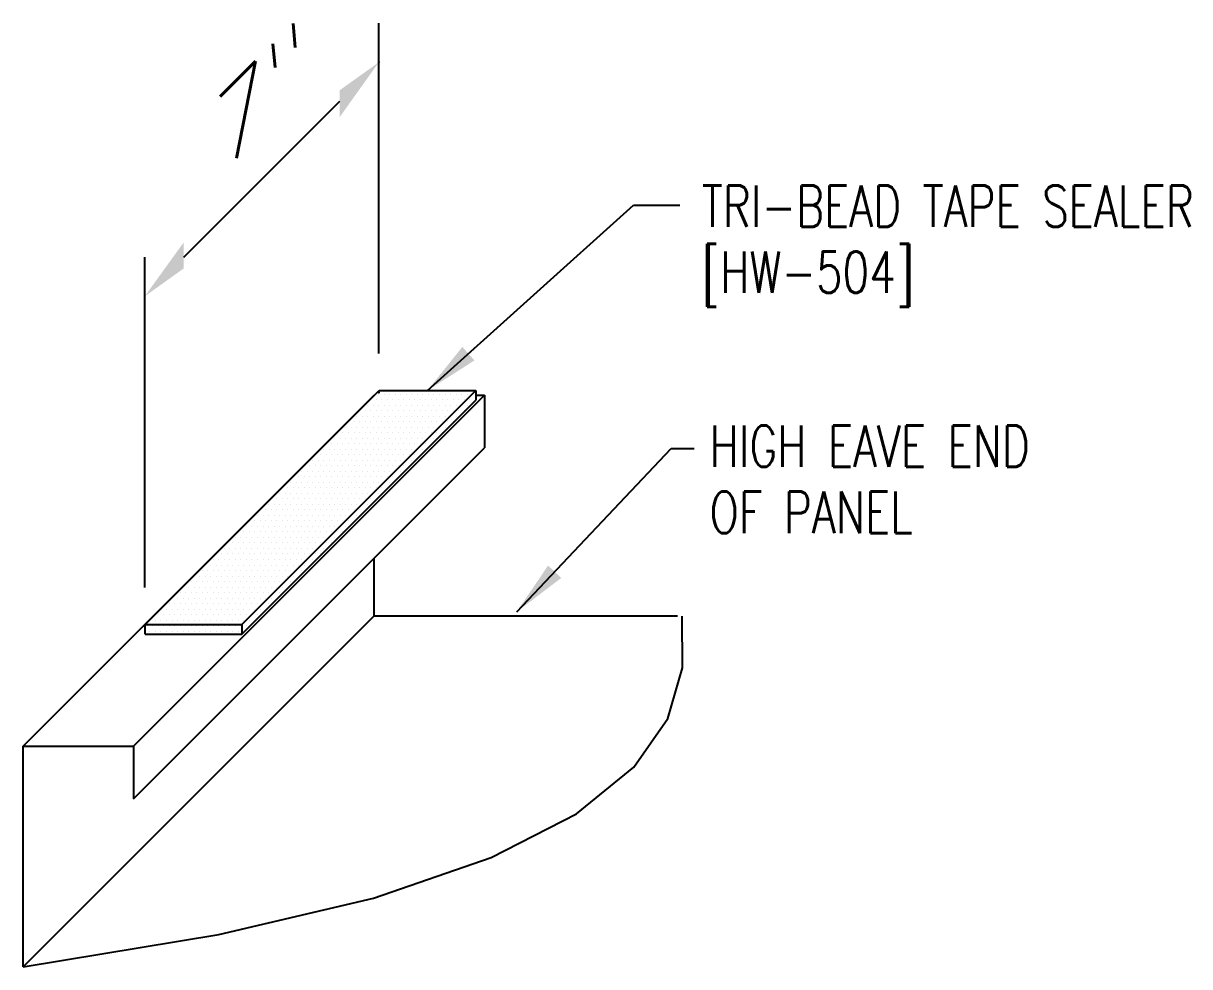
# Model space of a CAD drawing. Header units: inches. Extents: x 7.3 to 41.3, y 5.8 to 42.9.
# Drawn here: x 30.68 to 41.26, y 34.35 to 42.91 of the extents above; entities that cross this region are included whole.
import ezdxf

# ---------------------------------------------------------------- set-up
doc = ezdxf.new("R2010")
doc.units = ezdxf.units.IN
doc.header["$MEASUREMENT"] = 0
for name, color, linetype in [('DIM', 2, 'Continuous'), ('PANEL', 11, 'Continuous'), ('TAPE', 8, 'Continuous'), ('TEXT', 2, 'Continuous')]:
    doc.layers.add(name, color=color, linetype=linetype)
doc.styles.add('ROMANS', font='ROMANS.SHX', dxfattribs={"width": 0.75})
doc.styles.add('TEXT', font='SIMPLEX', dxfattribs={"width": 0.75, "height": 6})
doc.styles.add('TEXT1', font='ROMANS.shx', dxfattribs={"width": 0.75, "height": 0.375})
doc.dimstyles.new('DETAIL$7', dxfattribs={"dimscale": 4, "dimtxt": 6, "dimasz": 0.125, "dimexe": 0.0625, "dimexo": 0.125, "dimgap": 0.0625, "dimtad": 1, "dimdec": 5, "dimzin": 3, "dimdsep": 46, "dimlunit": 4, "dimtxsty": 'TEXT', "dimblk": 'ARCHTICK', "dimcen": 0.0625, "dimclrd": 7, "dimclre": 7, "dimclrt": 2, "dimadec": 0, "dimazin": 0, "dimtfac": 0.666667, "dimtdec": 5, "dimtmove": 0, "dimatfit": 3, "dimfxl": 0, "dimfrac": 2, "dimtolj": 1, "dimtzin": 3, "dimarcsym": 0})

# ---------------------------------------------------------------- blocks, each defined once
blk = doc.blocks.new('*X20')
at = {"color": 0}
for p, q in [((73.8, 86.5), (73.8, 86.5)), ((73.85, 86.5), (73.85, 86.5)), ((73.9, 86.5), (73.9, 86.5)), ((73.95, 86.5), (73.95, 86.5)), ((74, 86.5), (74, 86.5)), ((74.05, 86.5), (74.05, 86.5)), ((74.1, 86.5), (74.1, 86.5)), ((74.15, 86.5), (74.15, 86.5)), ((74.2, 86.5), (74.2, 86.5)), ((74.25, 86.5), (74.25, 86.5)), ((74.3, 86.5), (74.3, 86.5)), ((74.35, 86.5), (74.35, 86.5)), ((74.4, 86.5), (74.4, 86.5)), ((74.45, 86.5), (74.45, 86.5)), ((74.5, 86.5), (74.5, 86.5)), ((74.55, 86.5), (74.55, 86.5)), ((74.6, 86.5), (74.6, 86.5)), ((73.7, 86.4), (73.7, 86.4)), ((73.725, 86.45), (73.725, 86.45)), ((73.75, 86.4), (73.75, 86.4)), ((73.775, 86.45), (73.775, 86.45)), ((73.8, 86.4), (73.8, 86.4)), ((73.825, 86.45), (73.825, 86.45)), ((73.85, 86.4), (73.85, 86.4)), ((73.875, 86.45), (73.875, 86.45)), ((73.9, 86.4), (73.9, 86.4)), ((73.925, 86.45), (73.925, 86.45)), ((73.95, 86.4), (73.95, 86.4)), ((73.975, 86.45), (73.975, 86.45)), ((74, 86.4), (74, 86.4)), ((74.025, 86.45), (74.025, 86.45)), ((74.05, 86.4), (74.05, 86.4)), ((74.075, 86.45), (74.075, 86.45)), ((74.1, 86.4), (74.1, 86.4)), ((74.125, 86.45), (74.125, 86.45)), ((74.15, 86.4), (74.15, 86.4)), ((74.175, 86.45), (74.175, 86.45)), ((74.2, 86.4), (74.2, 86.4)), ((74.225, 86.45), (74.225, 86.45)), ((74.25, 86.4), (74.25, 86.4)), ((74.275, 86.45), (74.275, 86.45)), ((74.3, 86.4), (74.3, 86.4)), ((74.325, 86.45), (74.325, 86.45)), ((74.35, 86.4), (74.35, 86.4)), ((74.375, 86.45), (74.375, 86.45)), ((74.4, 86.4), (74.4, 86.4)), ((74.425, 86.45), (74.425, 86.45)), ((74.45, 86.4), (74.45, 86.4)), ((74.475, 86.45), (74.475, 86.45)), ((74.5, 86.4), (74.5, 86.4)), ((74.525, 86.45), (74.525, 86.45)), ((74.55, 86.4), (74.55, 86.4)), ((74.575, 86.45), (74.575, 86.45)), ((74.6, 86.4), (74.6, 86.4)), ((74.625, 86.45), (74.625, 86.45)), ((74.675, 86.45), (74.675, 86.45)), ((73.6, 86.3), (73.6, 86.3)), ((73.625, 86.35), (73.625, 86.35)), ((73.65, 86.3), (73.65, 86.3)), ((73.675, 86.35), (73.675, 86.35)), ((73.7, 86.3), (73.7, 86.3)), ((73.725, 86.35), (73.725, 86.35)), ((73.75, 86.3), (73.75, 86.3)), ((73.775, 86.35), (73.775, 86.35)), ((73.8, 86.3), (73.8, 86.3)), ((73.825, 86.35), (73.825, 86.35)), ((73.85, 86.3), (73.85, 86.3)), ((73.875, 86.35), (73.875, 86.35)), ((73.9, 86.3), (73.9, 86.3)), ((73.925, 86.35), (73.925, 86.35)), ((73.95, 86.3), (73.95, 86.3)), ((73.975, 86.35), (73.975, 86.35)), ((74, 86.3), (74, 86.3)), ((74.025, 86.35), (74.025, 86.35)), ((74.05, 86.3), (74.05, 86.3)), ((74.075, 86.35), (74.075, 86.35)), ((74.1, 86.3), (74.1, 86.3)), ((74.125, 86.35), (74.125, 86.35)), ((74.15, 86.3), (74.15, 86.3)), ((74.175, 86.35), (74.175, 86.35)), ((74.2, 86.3), (74.2, 86.3)), ((74.225, 86.35), (74.225, 86.35)), ((74.25, 86.3), (74.25, 86.3)), ((74.275, 86.35), (74.275, 86.35)), ((74.3, 86.3), (74.3, 86.3)), ((74.325, 86.35), (74.325, 86.35)), ((74.35, 86.3), (74.35, 86.3)), ((74.375, 86.35), (74.375, 86.35)), ((74.4, 86.3), (74.4, 86.3)), ((74.425, 86.35), (74.425, 86.35)), ((74.45, 86.3), (74.45, 86.3)), ((74.475, 86.35), (74.475, 86.35)), ((74.5, 86.3), (74.5, 86.3)), ((74.525, 86.35), (74.525, 86.35)), ((74.575, 86.35), (74.575, 86.35)), ((73.5, 86.2), (73.5, 86.2)), ((73.525, 86.25), (73.525, 86.25)), ((73.55, 86.2), (73.55, 86.2)), ((73.575, 86.25), (73.575, 86.25)), ((73.6, 86.2), (73.6, 86.2)), ((73.625, 86.25), (73.625, 86.25)), ((73.65, 86.2), (73.65, 86.2)), ((73.675, 86.25), (73.675, 86.25)), ((73.7, 86.2), (73.7, 86.2)), ((73.725, 86.25), (73.725, 86.25)), ((73.75, 86.2), (73.75, 86.2)), ((73.775, 86.25), (73.775, 86.25)), ((73.8, 86.2), (73.8, 86.2)), ((73.825, 86.25), (73.825, 86.25)), ((73.85, 86.2), (73.85, 86.2)), ((73.875, 86.25), (73.875, 86.25)), ((73.9, 86.2), (73.9, 86.2)), ((73.925, 86.25), (73.925, 86.25)), ((73.95, 86.2), (73.95, 86.2)), ((73.975, 86.25), (73.975, 86.25)), ((74, 86.2), (74, 86.2)), ((74.025, 86.25), (74.025, 86.25)), ((74.05, 86.2), (74.05, 86.2)), ((74.075, 86.25), (74.075, 86.25)), ((74.1, 86.2), (74.1, 86.2)), ((74.125, 86.25), (74.125, 86.25)), ((74.15, 86.2), (74.15, 86.2)), ((74.175, 86.25), (74.175, 86.25)), ((74.2, 86.2), (74.2, 86.2)), ((74.225, 86.25), (74.225, 86.25)), ((74.25, 86.2), (74.25, 86.2)), ((74.275, 86.25), (74.275, 86.25)), ((74.3, 86.2), (74.3, 86.2)), ((74.325, 86.25), (74.325, 86.25)), ((74.35, 86.2), (74.35, 86.2)), ((74.375, 86.25), (74.375, 86.25)), ((74.4, 86.2), (74.4, 86.2)), ((74.425, 86.25), (74.425, 86.25)), ((74.475, 86.25), (74.475, 86.25)), ((73.4, 86.1), (73.4, 86.1)), ((73.425, 86.15), (73.425, 86.15)), ((73.45, 86.1), (73.45, 86.1)), ((73.475, 86.15), (73.475, 86.15)), ((73.5, 86.1), (73.5, 86.1)), ((73.525, 86.15), (73.525, 86.15)), ((73.55, 86.1), (73.55, 86.1)), ((73.575, 86.15), (73.575, 86.15)), ((73.6, 86.1), (73.6, 86.1)), ((73.625, 86.15), (73.625, 86.15)), ((73.65, 86.1), (73.65, 86.1)), ((73.675, 86.15), (73.675, 86.15)), ((73.7, 86.1), (73.7, 86.1)), ((73.725, 86.15), (73.725, 86.15)), ((73.75, 86.1), (73.75, 86.1)), ((73.775, 86.15), (73.775, 86.15)), ((73.8, 86.1), (73.8, 86.1)), ((73.825, 86.15), (73.825, 86.15)), ((73.85, 86.1), (73.85, 86.1)), ((73.875, 86.15), (73.875, 86.15)), ((73.9, 86.1), (73.9, 86.1)), ((73.925, 86.15), (73.925, 86.15)), ((73.95, 86.1), (73.95, 86.1)), ((73.975, 86.15), (73.975, 86.15)), ((74, 86.1), (74, 86.1)), ((74.025, 86.15), (74.025, 86.15)), ((74.05, 86.1), (74.05, 86.1)), ((74.075, 86.15), (74.075, 86.15)), ((74.1, 86.1), (74.1, 86.1)), ((74.125, 86.15), (74.125, 86.15)), ((74.15, 86.1), (74.15, 86.1)), ((74.175, 86.15), (74.175, 86.15)), ((74.2, 86.1), (74.2, 86.1)), ((74.225, 86.15), (74.225, 86.15)), ((74.25, 86.1), (74.25, 86.1)), ((74.275, 86.15), (74.275, 86.15)), ((74.3, 86.1), (74.3, 86.1)), ((74.325, 86.15), (74.325, 86.15)), ((74.375, 86.15), (74.375, 86.15)), ((73.3, 86), (73.3, 86)), ((73.325, 86.05), (73.325, 86.05)), ((73.35, 86), (73.35, 86)), ((73.375, 86.05), (73.375, 86.05)), ((73.4, 86), (73.4, 86)), ((73.425, 86.05), (73.425, 86.05)), ((73.45, 86), (73.45, 86)), ((73.475, 86.05), (73.475, 86.05)), ((73.5, 86), (73.5, 86)), ((73.525, 86.05), (73.525, 86.05)), ((73.55, 86), (73.55, 86)), ((73.575, 86.05), (73.575, 86.05)), ((73.6, 86), (73.6, 86)), ((73.625, 86.05), (73.625, 86.05)), ((73.65, 86), (73.65, 86)), ((73.675, 86.05), (73.675, 86.05)), ((73.7, 86), (73.7, 86)), ((73.725, 86.05), (73.725, 86.05)), ((73.75, 86), (73.75, 86)), ((73.775, 86.05), (73.775, 86.05)), ((73.8, 86), (73.8, 86)), ((73.825, 86.05), (73.825, 86.05)), ((73.85, 86), (73.85, 86)), ((73.875, 86.05), (73.875, 86.05)), ((73.9, 86), (73.9, 86)), ((73.925, 86.05), (73.925, 86.05)), ((73.95, 86), (73.95, 86)), ((73.975, 86.05), (73.975, 86.05)), ((74, 86), (74, 86)), ((74.025, 86.05), (74.025, 86.05)), ((74.05, 86), (74.05, 86)), ((74.075, 86.05), (74.075, 86.05)), ((74.1, 86), (74.1, 86)), ((74.125, 86.05), (74.125, 86.05)), ((74.15, 86), (74.15, 86)), ((74.175, 86.05), (74.175, 86.05)), ((74.2, 86), (74.2, 86)), ((74.225, 86.05), (74.225, 86.05)), ((74.275, 86.05), (74.275, 86.05)), ((73.2, 85.9), (73.2, 85.9)), ((73.225, 85.95), (73.225, 85.95)), ((73.25, 85.9), (73.25, 85.9)), ((73.275, 85.95), (73.275, 85.95)), ((73.3, 85.9), (73.3, 85.9)), ((73.325, 85.95), (73.325, 85.95)), ((73.35, 85.9), (73.35, 85.9)), ((73.375, 85.95), (73.375, 85.95)), ((73.4, 85.9), (73.4, 85.9)), ((73.425, 85.95), (73.425, 85.95)), ((73.45, 85.9), (73.45, 85.9)), ((73.475, 85.95), (73.475, 85.95)), ((73.5, 85.9), (73.5, 85.9)), ((73.525, 85.95), (73.525, 85.95)), ((73.55, 85.9), (73.55, 85.9)), ((73.575, 85.95), (73.575, 85.95)), ((73.6, 85.9), (73.6, 85.9)), ((73.625, 85.95), (73.625, 85.95)), ((73.65, 85.9), (73.65, 85.9)), ((73.675, 85.95), (73.675, 85.95)), ((73.7, 85.9), (73.7, 85.9)), ((73.725, 85.95), (73.725, 85.95)), ((73.75, 85.9), (73.75, 85.9)), ((73.775, 85.95), (73.775, 85.95)), ((73.8, 85.9), (73.8, 85.9)), ((73.825, 85.95), (73.825, 85.95)), ((73.85, 85.9), (73.85, 85.9)), ((73.875, 85.95), (73.875, 85.95)), ((73.9, 85.9), (73.9, 85.9)), ((73.925, 85.95), (73.925, 85.95)), ((73.95, 85.9), (73.95, 85.9)), ((73.975, 85.95), (73.975, 85.95)), ((74, 85.9), (74, 85.9)), ((74.025, 85.95), (74.025, 85.95)), ((74.05, 85.9), (74.05, 85.9)), ((74.075, 85.95), (74.075, 85.95)), ((74.1, 85.9), (74.1, 85.9)), ((74.125, 85.95), (74.125, 85.95)), ((74.175, 85.95), (74.175, 85.95)), ((73.1, 85.8), (73.1, 85.8)), ((73.125, 85.85), (73.125, 85.85)), ((73.15, 85.8), (73.15, 85.8)), ((73.175, 85.85), (73.175, 85.85)), ((73.2, 85.8), (73.2, 85.8)), ((73.225, 85.85), (73.225, 85.85)), ((73.25, 85.8), (73.25, 85.8)), ((73.275, 85.85), (73.275, 85.85)), ((73.3, 85.8), (73.3, 85.8)), ((73.325, 85.85), (73.325, 85.85)), ((73.35, 85.8), (73.35, 85.8)), ((73.375, 85.85), (73.375, 85.85)), ((73.4, 85.8), (73.4, 85.8)), ((73.425, 85.85), (73.425, 85.85)), ((73.45, 85.8), (73.45, 85.8)), ((73.475, 85.85), (73.475, 85.85)), ((73.5, 85.8), (73.5, 85.8)), ((73.525, 85.85), (73.525, 85.85)), ((73.55, 85.8), (73.55, 85.8)), ((73.575, 85.85), (73.575, 85.85)), ((73.6, 85.8), (73.6, 85.8)), ((73.625, 85.85), (73.625, 85.85)), ((73.65, 85.8), (73.65, 85.8)), ((73.675, 85.85), (73.675, 85.85)), ((73.7, 85.8), (73.7, 85.8)), ((73.725, 85.85), (73.725, 85.85)), ((73.75, 85.8), (73.75, 85.8)), ((73.775, 85.85), (73.775, 85.85)), ((73.8, 85.8), (73.8, 85.8)), ((73.825, 85.85), (73.825, 85.85)), ((73.85, 85.8), (73.85, 85.8)), ((73.875, 85.85), (73.875, 85.85)), ((73.9, 85.8), (73.9, 85.8)), ((73.925, 85.85), (73.925, 85.85)), ((73.95, 85.8), (73.95, 85.8)), ((73.975, 85.85), (73.975, 85.85)), ((74, 85.8), (74, 85.8)), ((74.025, 85.85), (74.025, 85.85)), ((74.075, 85.85), (74.075, 85.85)), ((72.925, 85.65), (72.925, 85.65)), ((72.975, 85.65), (72.975, 85.65)), ((73, 85.7), (73, 85.7)), ((73.025, 85.75), (73.025, 85.75)), ((73.025, 85.65), (73.025, 85.65)), ((73.05, 85.7), (73.05, 85.7)), ((73.075, 85.75), (73.075, 85.75)), ((73.075, 85.65), (73.075, 85.65)), ((73.1, 85.7), (73.1, 85.7)), ((73.125, 85.75), (73.125, 85.75)), ((73.125, 85.65), (73.125, 85.65)), ((73.15, 85.7), (73.15, 85.7)), ((73.175, 85.75), (73.175, 85.75)), ((73.175, 85.65), (73.175, 85.65)), ((73.2, 85.7), (73.2, 85.7)), ((73.225, 85.75), (73.225, 85.75)), ((73.225, 85.65), (73.225, 85.65)), ((73.25, 85.7), (73.25, 85.7)), ((73.275, 85.75), (73.275, 85.75)), ((73.275, 85.65), (73.275, 85.65)), ((73.3, 85.7), (73.3, 85.7)), ((73.325, 85.75), (73.325, 85.75)), ((73.325, 85.65), (73.325, 85.65)), ((73.35, 85.7), (73.35, 85.7)), ((73.375, 85.75), (73.375, 85.75)), ((73.375, 85.65), (73.375, 85.65)), ((73.4, 85.7), (73.4, 85.7)), ((73.425, 85.75), (73.425, 85.75)), ((73.425, 85.65), (73.425, 85.65)), ((73.45, 85.7), (73.45, 85.7)), ((73.475, 85.75), (73.475, 85.75)), ((73.475, 85.65), (73.475, 85.65)), ((73.5, 85.7), (73.5, 85.7)), ((73.525, 85.75), (73.525, 85.75)), ((73.525, 85.65), (73.525, 85.65)), ((73.55, 85.7), (73.55, 85.7)), ((73.575, 85.75), (73.575, 85.75)), ((73.575, 85.65), (73.575, 85.65)), ((73.6, 85.7), (73.6, 85.7)), ((73.625, 85.75), (73.625, 85.75)), ((73.625, 85.65), (73.625, 85.65)), ((73.65, 85.7), (73.65, 85.7)), ((73.675, 85.75), (73.675, 85.75)), ((73.675, 85.65), (73.675, 85.65)), ((73.7, 85.7), (73.7, 85.7)), ((73.725, 85.75), (73.725, 85.75)), ((73.725, 85.65), (73.725, 85.65)), ((73.75, 85.7), (73.75, 85.7)), ((73.775, 85.75), (73.775, 85.75)), ((73.775, 85.65), (73.775, 85.65)), ((73.8, 85.7), (73.8, 85.7)), ((73.825, 85.75), (73.825, 85.75)), ((73.825, 85.65), (73.825, 85.65)), ((73.85, 85.7), (73.85, 85.7)), ((73.875, 85.75), (73.875, 85.75)), ((73.875, 85.65), (73.875, 85.65)), ((73.9, 85.7), (73.9, 85.7)), ((73.925, 85.75), (73.925, 85.75)), ((73.975, 85.75), (73.975, 85.75)), ((72.825, 85.55), (72.825, 85.55)), ((72.875, 85.55), (72.875, 85.55)), ((72.9, 85.6), (72.9, 85.6)), ((72.925, 85.55), (72.925, 85.55)), ((72.95, 85.6), (72.95, 85.6)), ((72.975, 85.55), (72.975, 85.55)), ((73, 85.6), (73, 85.6)), ((73.025, 85.55), (73.025, 85.55)), ((73.05, 85.6), (73.05, 85.6)), ((73.075, 85.55), (73.075, 85.55)), ((73.1, 85.6), (73.1, 85.6)), ((73.125, 85.55), (73.125, 85.55)), ((73.15, 85.6), (73.15, 85.6)), ((73.175, 85.55), (73.175, 85.55)), ((73.2, 85.6), (73.2, 85.6)), ((73.225, 85.55), (73.225, 85.55)), ((73.25, 85.6), (73.25, 85.6)), ((73.275, 85.55), (73.275, 85.55)), ((73.3, 85.6), (73.3, 85.6)), ((73.325, 85.55), (73.325, 85.55)), ((73.35, 85.6), (73.35, 85.6)), ((73.375, 85.55), (73.375, 85.55)), ((73.4, 85.6), (73.4, 85.6)), ((73.425, 85.55), (73.425, 85.55)), ((73.45, 85.6), (73.45, 85.6)), ((73.475, 85.55), (73.475, 85.55)), ((73.5, 85.6), (73.5, 85.6)), ((73.525, 85.55), (73.525, 85.55)), ((73.55, 85.6), (73.55, 85.6)), ((73.575, 85.55), (73.575, 85.55)), ((73.6, 85.6), (73.6, 85.6)), ((73.625, 85.55), (73.625, 85.55)), ((73.65, 85.6), (73.65, 85.6)), ((73.675, 85.55), (73.675, 85.55)), ((73.7, 85.6), (73.7, 85.6)), ((73.725, 85.55), (73.725, 85.55)), ((73.75, 85.6), (73.75, 85.6)), ((73.775, 85.55), (73.775, 85.55)), ((73.8, 85.6), (73.8, 85.6)), ((72.725, 85.45), (72.725, 85.45)), ((72.775, 85.45), (72.775, 85.45)), ((72.8, 85.5), (72.8, 85.5)), ((72.825, 85.45), (72.825, 85.45)), ((72.85, 85.5), (72.85, 85.5)), ((72.875, 85.45), (72.875, 85.45)), ((72.9, 85.5), (72.9, 85.5)), ((72.925, 85.45), (72.925, 85.45)), ((72.95, 85.5), (72.95, 85.5)), ((72.975, 85.45), (72.975, 85.45)), ((73, 85.5), (73, 85.5)), ((73.025, 85.45), (73.025, 85.45)), ((73.05, 85.5), (73.05, 85.5)), ((73.075, 85.45), (73.075, 85.45)), ((73.1, 85.5), (73.1, 85.5)), ((73.125, 85.45), (73.125, 85.45)), ((73.15, 85.5), (73.15, 85.5)), ((73.175, 85.45), (73.175, 85.45)), ((73.2, 85.5), (73.2, 85.5)), ((73.225, 85.45), (73.225, 85.45)), ((73.25, 85.5), (73.25, 85.5)), ((73.275, 85.45), (73.275, 85.45)), ((73.3, 85.5), (73.3, 85.5)), ((73.325, 85.45), (73.325, 85.45)), ((73.35, 85.5), (73.35, 85.5)), ((73.375, 85.45), (73.375, 85.45)), ((73.4, 85.5), (73.4, 85.5)), ((73.425, 85.45), (73.425, 85.45)), ((73.45, 85.5), (73.45, 85.5)), ((73.475, 85.45), (73.475, 85.45)), ((73.5, 85.5), (73.5, 85.5)), ((73.525, 85.45), (73.525, 85.45)), ((73.55, 85.5), (73.55, 85.5)), ((73.575, 85.45), (73.575, 85.45)), ((73.6, 85.5), (73.6, 85.5)), ((73.625, 85.45), (73.625, 85.45)), ((73.65, 85.5), (73.65, 85.5)), ((73.675, 85.45), (73.675, 85.45)), ((73.7, 85.5), (73.7, 85.5)), ((72.625, 85.35), (72.625, 85.35)), ((72.675, 85.35), (72.675, 85.35)), ((72.7, 85.4), (72.7, 85.4)), ((72.725, 85.35), (72.725, 85.35)), ((72.75, 85.4), (72.75, 85.4)), ((72.775, 85.35), (72.775, 85.35)), ((72.8, 85.4), (72.8, 85.4)), ((72.825, 85.35), (72.825, 85.35)), ((72.85, 85.4), (72.85, 85.4)), ((72.875, 85.35), (72.875, 85.35)), ((72.9, 85.4), (72.9, 85.4)), ((72.925, 85.35), (72.925, 85.35)), ((72.95, 85.4), (72.95, 85.4)), ((72.975, 85.35), (72.975, 85.35)), ((73, 85.4), (73, 85.4)), ((73.025, 85.35), (73.025, 85.35)), ((73.05, 85.4), (73.05, 85.4)), ((73.075, 85.35), (73.075, 85.35)), ((73.1, 85.4), (73.1, 85.4)), ((73.125, 85.35), (73.125, 85.35)), ((73.15, 85.4), (73.15, 85.4)), ((73.175, 85.35), (73.175, 85.35)), ((73.2, 85.4), (73.2, 85.4)), ((73.225, 85.35), (73.225, 85.35)), ((73.25, 85.4), (73.25, 85.4)), ((73.275, 85.35), (73.275, 85.35)), ((73.3, 85.4), (73.3, 85.4)), ((73.325, 85.35), (73.325, 85.35)), ((73.35, 85.4), (73.35, 85.4)), ((73.375, 85.35), (73.375, 85.35)), ((73.4, 85.4), (73.4, 85.4)), ((73.425, 85.35), (73.425, 85.35)), ((73.45, 85.4), (73.45, 85.4)), ((73.475, 85.35), (73.475, 85.35)), ((73.5, 85.4), (73.5, 85.4)), ((73.525, 85.35), (73.525, 85.35)), ((73.55, 85.4), (73.55, 85.4)), ((73.575, 85.35), (73.575, 85.35)), ((73.6, 85.4), (73.6, 85.4)), ((72.525, 85.25), (72.525, 85.25)), ((72.575, 85.25), (72.575, 85.25)), ((72.6, 85.3), (72.6, 85.3)), ((72.625, 85.25), (72.625, 85.25)), ((72.65, 85.3), (72.65, 85.3)), ((72.675, 85.25), (72.675, 85.25)), ((72.7, 85.3), (72.7, 85.3)), ((72.725, 85.25), (72.725, 85.25)), ((72.75, 85.3), (72.75, 85.3)), ((72.775, 85.25), (72.775, 85.25)), ((72.8, 85.3), (72.8, 85.3)), ((72.825, 85.25), (72.825, 85.25)), ((72.85, 85.3), (72.85, 85.3)), ((72.875, 85.25), (72.875, 85.25)), ((72.9, 85.3), (72.9, 85.3)), ((72.925, 85.25), (72.925, 85.25)), ((72.95, 85.3), (72.95, 85.3)), ((72.975, 85.25), (72.975, 85.25)), ((73, 85.3), (73, 85.3)), ((73.025, 85.25), (73.025, 85.25)), ((73.05, 85.3), (73.05, 85.3)), ((73.075, 85.25), (73.075, 85.25)), ((73.1, 85.3), (73.1, 85.3)), ((73.125, 85.25), (73.125, 85.25)), ((73.15, 85.3), (73.15, 85.3)), ((73.175, 85.25), (73.175, 85.25)), ((73.2, 85.3), (73.2, 85.3)), ((73.225, 85.25), (73.225, 85.25)), ((73.25, 85.3), (73.25, 85.3)), ((73.275, 85.25), (73.275, 85.25)), ((73.3, 85.3), (73.3, 85.3)), ((73.325, 85.25), (73.325, 85.25)), ((73.35, 85.3), (73.35, 85.3)), ((73.375, 85.25), (73.375, 85.25)), ((73.4, 85.3), (73.4, 85.3)), ((73.425, 85.25), (73.425, 85.25)), ((73.45, 85.3), (73.45, 85.3)), ((73.475, 85.25), (73.475, 85.25)), ((73.5, 85.3), (73.5, 85.3)), ((72.425, 85.15), (72.425, 85.15)), ((72.475, 85.15), (72.475, 85.15)), ((72.5, 85.2), (72.5, 85.2)), ((72.525, 85.15), (72.525, 85.15)), ((72.55, 85.2), (72.55, 85.2)), ((72.575, 85.15), (72.575, 85.15)), ((72.6, 85.2), (72.6, 85.2)), ((72.625, 85.15), (72.625, 85.15)), ((72.65, 85.2), (72.65, 85.2)), ((72.675, 85.15), (72.675, 85.15)), ((72.7, 85.2), (72.7, 85.2)), ((72.725, 85.15), (72.725, 85.15)), ((72.75, 85.2), (72.75, 85.2)), ((72.775, 85.15), (72.775, 85.15)), ((72.8, 85.2), (72.8, 85.2)), ((72.825, 85.15), (72.825, 85.15)), ((72.85, 85.2), (72.85, 85.2)), ((72.875, 85.15), (72.875, 85.15)), ((72.9, 85.2), (72.9, 85.2)), ((72.925, 85.15), (72.925, 85.15)), ((72.95, 85.2), (72.95, 85.2)), ((72.975, 85.15), (72.975, 85.15)), ((73, 85.2), (73, 85.2)), ((73.025, 85.15), (73.025, 85.15)), ((73.05, 85.2), (73.05, 85.2)), ((73.075, 85.15), (73.075, 85.15)), ((73.1, 85.2), (73.1, 85.2)), ((73.125, 85.15), (73.125, 85.15)), ((73.15, 85.2), (73.15, 85.2)), ((73.175, 85.15), (73.175, 85.15)), ((73.2, 85.2), (73.2, 85.2)), ((73.225, 85.15), (73.225, 85.15)), ((73.25, 85.2), (73.25, 85.2)), ((73.275, 85.15), (73.275, 85.15)), ((73.3, 85.2), (73.3, 85.2)), ((73.325, 85.15), (73.325, 85.15)), ((73.35, 85.2), (73.35, 85.2)), ((73.375, 85.15), (73.375, 85.15)), ((73.4, 85.2), (73.4, 85.2)), ((72.325, 85.05), (72.325, 85.05)), ((72.375, 85.05), (72.375, 85.05)), ((72.4, 85.1), (72.4, 85.1)), ((72.425, 85.05), (72.425, 85.05)), ((72.45, 85.1), (72.45, 85.1)), ((72.475, 85.05), (72.475, 85.05)), ((72.5, 85.1), (72.5, 85.1)), ((72.525, 85.05), (72.525, 85.05)), ((72.55, 85.1), (72.55, 85.1)), ((72.575, 85.05), (72.575, 85.05)), ((72.6, 85.1), (72.6, 85.1)), ((72.625, 85.05), (72.625, 85.05)), ((72.65, 85.1), (72.65, 85.1)), ((72.675, 85.05), (72.675, 85.05)), ((72.7, 85.1), (72.7, 85.1)), ((72.725, 85.05), (72.725, 85.05)), ((72.75, 85.1), (72.75, 85.1)), ((72.775, 85.05), (72.775, 85.05)), ((72.8, 85.1), (72.8, 85.1)), ((72.825, 85.05), (72.825, 85.05)), ((72.85, 85.1), (72.85, 85.1)), ((72.875, 85.05), (72.875, 85.05)), ((72.9, 85.1), (72.9, 85.1)), ((72.925, 85.05), (72.925, 85.05)), ((72.95, 85.1), (72.95, 85.1)), ((72.975, 85.05), (72.975, 85.05)), ((73, 85.1), (73, 85.1)), ((73.025, 85.05), (73.025, 85.05)), ((73.05, 85.1), (73.05, 85.1)), ((73.075, 85.05), (73.075, 85.05)), ((73.1, 85.1), (73.1, 85.1)), ((73.125, 85.05), (73.125, 85.05)), ((73.15, 85.1), (73.15, 85.1)), ((73.175, 85.05), (73.175, 85.05)), ((73.2, 85.1), (73.2, 85.1)), ((73.225, 85.05), (73.225, 85.05)), ((73.25, 85.1), (73.25, 85.1)), ((73.275, 85.05), (73.275, 85.05)), ((73.3, 85.1), (73.3, 85.1)), ((72.225, 84.95), (72.225, 84.95)), ((72.275, 84.95), (72.275, 84.95)), ((72.3, 85), (72.3, 85)), ((72.325, 84.95), (72.325, 84.95)), ((72.35, 85), (72.35, 85)), ((72.375, 84.95), (72.375, 84.95)), ((72.4, 85), (72.4, 85)), ((72.425, 84.95), (72.425, 84.95)), ((72.45, 85), (72.45, 85)), ((72.475, 84.95), (72.475, 84.95)), ((72.5, 85), (72.5, 85)), ((72.525, 84.95), (72.525, 84.95)), ((72.55, 85), (72.55, 85)), ((72.575, 84.95), (72.575, 84.95)), ((72.6, 85), (72.6, 85)), ((72.625, 84.95), (72.625, 84.95)), ((72.65, 85), (72.65, 85)), ((72.675, 84.95), (72.675, 84.95)), ((72.7, 85), (72.7, 85)), ((72.725, 84.95), (72.725, 84.95)), ((72.75, 85), (72.75, 85)), ((72.775, 84.95), (72.775, 84.95)), ((72.8, 85), (72.8, 85)), ((72.825, 84.95), (72.825, 84.95)), ((72.85, 85), (72.85, 85)), ((72.875, 84.95), (72.875, 84.95)), ((72.9, 85), (72.9, 85)), ((72.925, 84.95), (72.925, 84.95)), ((72.95, 85), (72.95, 85)), ((72.975, 84.95), (72.975, 84.95)), ((73, 85), (73, 85)), ((73.025, 84.95), (73.025, 84.95)), ((73.05, 85), (73.05, 85)), ((73.075, 84.95), (73.075, 84.95)), ((73.1, 85), (73.1, 85)), ((73.125, 84.95), (73.125, 84.95)), ((73.15, 85), (73.15, 85)), ((73.175, 84.95), (73.175, 84.95)), ((73.2, 85), (73.2, 85)), ((72.1, 84.8), (72.1, 84.8)), ((72.125, 84.85), (72.125, 84.85)), ((72.15, 84.8), (72.15, 84.8)), ((72.175, 84.85), (72.175, 84.85)), ((72.2, 84.9), (72.2, 84.9)), ((72.2, 84.8), (72.2, 84.8)), ((72.225, 84.85), (72.225, 84.85)), ((72.25, 84.9), (72.25, 84.9)), ((72.25, 84.8), (72.25, 84.8)), ((72.275, 84.85), (72.275, 84.85)), ((72.3, 84.9), (72.3, 84.9)), ((72.3, 84.8), (72.3, 84.8)), ((72.325, 84.85), (72.325, 84.85)), ((72.35, 84.9), (72.35, 84.9)), ((72.35, 84.8), (72.35, 84.8)), ((72.375, 84.85), (72.375, 84.85)), ((72.4, 84.9), (72.4, 84.9)), ((72.4, 84.8), (72.4, 84.8)), ((72.425, 84.85), (72.425, 84.85)), ((72.45, 84.9), (72.45, 84.9)), ((72.45, 84.8), (72.45, 84.8)), ((72.475, 84.85), (72.475, 84.85)), ((72.5, 84.9), (72.5, 84.9)), ((72.5, 84.8), (72.5, 84.8)), ((72.525, 84.85), (72.525, 84.85)), ((72.55, 84.9), (72.55, 84.9)), ((72.55, 84.8), (72.55, 84.8)), ((72.575, 84.85), (72.575, 84.85)), ((72.6, 84.9), (72.6, 84.9)), ((72.6, 84.8), (72.6, 84.8)), ((72.625, 84.85), (72.625, 84.85)), ((72.65, 84.9), (72.65, 84.9)), ((72.65, 84.8), (72.65, 84.8)), ((72.675, 84.85), (72.675, 84.85)), ((72.7, 84.9), (72.7, 84.9)), ((72.7, 84.8), (72.7, 84.8)), ((72.725, 84.85), (72.725, 84.85)), ((72.75, 84.9), (72.75, 84.9)), ((72.75, 84.8), (72.75, 84.8)), ((72.775, 84.85), (72.775, 84.85)), ((72.8, 84.9), (72.8, 84.9)), ((72.8, 84.8), (72.8, 84.8)), ((72.825, 84.85), (72.825, 84.85)), ((72.85, 84.9), (72.85, 84.9)), ((72.85, 84.8), (72.85, 84.8)), ((72.875, 84.85), (72.875, 84.85)), ((72.9, 84.9), (72.9, 84.9)), ((72.9, 84.8), (72.9, 84.8)), ((72.925, 84.85), (72.925, 84.85)), ((72.95, 84.9), (72.95, 84.9)), ((72.95, 84.8), (72.95, 84.8)), ((72.975, 84.85), (72.975, 84.85)), ((73, 84.9), (73, 84.9)), ((73, 84.8), (73, 84.8)), ((73.025, 84.85), (73.025, 84.85)), ((73.05, 84.9), (73.05, 84.9)), ((73.075, 84.85), (73.075, 84.85)), ((73.1, 84.9), (73.1, 84.9)), ((72, 84.7), (72, 84.7)), ((72.025, 84.75), (72.025, 84.75)), ((72.05, 84.7), (72.05, 84.7)), ((72.075, 84.75), (72.075, 84.75)), ((72.1, 84.7), (72.1, 84.7)), ((72.125, 84.75), (72.125, 84.75)), ((72.15, 84.7), (72.15, 84.7)), ((72.175, 84.75), (72.175, 84.75)), ((72.2, 84.7), (72.2, 84.7)), ((72.225, 84.75), (72.225, 84.75)), ((72.25, 84.7), (72.25, 84.7)), ((72.275, 84.75), (72.275, 84.75)), ((72.3, 84.7), (72.3, 84.7)), ((72.325, 84.75), (72.325, 84.75)), ((72.35, 84.7), (72.35, 84.7)), ((72.375, 84.75), (72.375, 84.75)), ((72.4, 84.7), (72.4, 84.7)), ((72.425, 84.75), (72.425, 84.75)), ((72.45, 84.7), (72.45, 84.7)), ((72.475, 84.75), (72.475, 84.75)), ((72.5, 84.7), (72.5, 84.7)), ((72.525, 84.75), (72.525, 84.75)), ((72.55, 84.7), (72.55, 84.7)), ((72.575, 84.75), (72.575, 84.75)), ((72.6, 84.7), (72.6, 84.7)), ((72.625, 84.75), (72.625, 84.75)), ((72.65, 84.7), (72.65, 84.7)), ((72.675, 84.75), (72.675, 84.75)), ((72.7, 84.7), (72.7, 84.7)), ((72.725, 84.75), (72.725, 84.75)), ((72.75, 84.7), (72.75, 84.7)), ((72.775, 84.75), (72.775, 84.75)), ((72.8, 84.7), (72.8, 84.7)), ((72.825, 84.75), (72.825, 84.75)), ((72.85, 84.7), (72.85, 84.7)), ((72.875, 84.75), (72.875, 84.75)), ((72.9, 84.7), (72.9, 84.7)), ((72.925, 84.75), (72.925, 84.75)), ((72.975, 84.75), (72.975, 84.75)), ((71.9, 84.6), (71.9, 84.6)), ((71.925, 84.65), (71.925, 84.65)), ((71.95, 84.6), (71.95, 84.6)), ((71.975, 84.65), (71.975, 84.65)), ((72, 84.6), (72, 84.6)), ((72.025, 84.65), (72.025, 84.65)), ((72.05, 84.6), (72.05, 84.6)), ((72.075, 84.65), (72.075, 84.65)), ((72.1, 84.6), (72.1, 84.6)), ((72.125, 84.65), (72.125, 84.65)), ((72.15, 84.6), (72.15, 84.6)), ((72.175, 84.65), (72.175, 84.65)), ((72.2, 84.6), (72.2, 84.6)), ((72.225, 84.65), (72.225, 84.65)), ((72.25, 84.6), (72.25, 84.6)), ((72.275, 84.65), (72.275, 84.65)), ((72.3, 84.6), (72.3, 84.6)), ((72.325, 84.65), (72.325, 84.65)), ((72.35, 84.6), (72.35, 84.6)), ((72.375, 84.65), (72.375, 84.65)), ((72.4, 84.6), (72.4, 84.6)), ((72.425, 84.65), (72.425, 84.65)), ((72.45, 84.6), (72.45, 84.6)), ((72.475, 84.65), (72.475, 84.65)), ((72.5, 84.6), (72.5, 84.6)), ((72.525, 84.65), (72.525, 84.65)), ((72.55, 84.6), (72.55, 84.6)), ((72.575, 84.65), (72.575, 84.65)), ((72.6, 84.6), (72.6, 84.6)), ((72.625, 84.65), (72.625, 84.65)), ((72.65, 84.6), (72.65, 84.6)), ((72.675, 84.65), (72.675, 84.65)), ((72.7, 84.6), (72.7, 84.6)), ((72.725, 84.65), (72.725, 84.65)), ((72.75, 84.6), (72.75, 84.6)), ((72.775, 84.65), (72.775, 84.65)), ((72.8, 84.6), (72.8, 84.6)), ((72.825, 84.65), (72.825, 84.65)), ((72.875, 84.65), (72.875, 84.65)), ((71.8, 84.5), (71.8, 84.5)), ((71.825, 84.55), (71.825, 84.55)), ((71.85, 84.5), (71.85, 84.5)), ((71.875, 84.55), (71.875, 84.55)), ((71.9, 84.5), (71.9, 84.5)), ((71.925, 84.55), (71.925, 84.55)), ((71.95, 84.5), (71.95, 84.5)), ((71.975, 84.55), (71.975, 84.55)), ((72, 84.5), (72, 84.5)), ((72.025, 84.55), (72.025, 84.55)), ((72.05, 84.5), (72.05, 84.5)), ((72.075, 84.55), (72.075, 84.55)), ((72.1, 84.5), (72.1, 84.5)), ((72.125, 84.55), (72.125, 84.55)), ((72.15, 84.5), (72.15, 84.5)), ((72.175, 84.55), (72.175, 84.55)), ((72.2, 84.5), (72.2, 84.5)), ((72.225, 84.55), (72.225, 84.55)), ((72.25, 84.5), (72.25, 84.5)), ((72.275, 84.55), (72.275, 84.55)), ((72.3, 84.5), (72.3, 84.5)), ((72.325, 84.55), (72.325, 84.55)), ((72.35, 84.5), (72.35, 84.5)), ((72.375, 84.55), (72.375, 84.55)), ((72.4, 84.5), (72.4, 84.5)), ((72.425, 84.55), (72.425, 84.55)), ((72.45, 84.5), (72.45, 84.5)), ((72.475, 84.55), (72.475, 84.55)), ((72.5, 84.5), (72.5, 84.5)), ((72.525, 84.55), (72.525, 84.55)), ((72.55, 84.5), (72.55, 84.5)), ((72.575, 84.55), (72.575, 84.55)), ((72.6, 84.5), (72.6, 84.5)), ((72.625, 84.55), (72.625, 84.55)), ((72.65, 84.5), (72.65, 84.5)), ((72.675, 84.55), (72.675, 84.55)), ((72.7, 84.5), (72.7, 84.5)), ((72.725, 84.55), (72.725, 84.55)), ((72.775, 84.55), (72.775, 84.55)), ((71.7, 84.4), (71.7, 84.4)), ((71.725, 84.45), (71.725, 84.45)), ((71.75, 84.4), (71.75, 84.4)), ((71.775, 84.45), (71.775, 84.45)), ((71.8, 84.4), (71.8, 84.4)), ((71.825, 84.45), (71.825, 84.45)), ((71.85, 84.4), (71.85, 84.4)), ((71.875, 84.45), (71.875, 84.45)), ((71.9, 84.4), (71.9, 84.4)), ((71.925, 84.45), (71.925, 84.45)), ((71.95, 84.4), (71.95, 84.4)), ((71.975, 84.45), (71.975, 84.45)), ((72, 84.4), (72, 84.4)), ((72.025, 84.45), (72.025, 84.45)), ((72.05, 84.4), (72.05, 84.4)), ((72.075, 84.45), (72.075, 84.45)), ((72.1, 84.4), (72.1, 84.4)), ((72.125, 84.45), (72.125, 84.45)), ((72.15, 84.4), (72.15, 84.4)), ((72.175, 84.45), (72.175, 84.45)), ((72.2, 84.4), (72.2, 84.4)), ((72.225, 84.45), (72.225, 84.45)), ((72.25, 84.4), (72.25, 84.4)), ((72.275, 84.45), (72.275, 84.45)), ((72.3, 84.4), (72.3, 84.4)), ((72.325, 84.45), (72.325, 84.45)), ((72.35, 84.4), (72.35, 84.4)), ((72.375, 84.45), (72.375, 84.45)), ((72.4, 84.4), (72.4, 84.4)), ((72.425, 84.45), (72.425, 84.45)), ((72.45, 84.4), (72.45, 84.4)), ((72.475, 84.45), (72.475, 84.45)), ((72.5, 84.4), (72.5, 84.4)), ((72.525, 84.45), (72.525, 84.45)), ((72.55, 84.4), (72.55, 84.4)), ((72.575, 84.45), (72.575, 84.45)), ((72.6, 84.4), (72.6, 84.4)), ((72.625, 84.45), (72.625, 84.45)), ((72.675, 84.45), (72.675, 84.45)), ((71.725, 84.35), (71.725, 84.35)), ((71.775, 84.35), (71.775, 84.35)), ((71.825, 84.35), (71.825, 84.35)), ((71.875, 84.35), (71.875, 84.35)), ((71.925, 84.35), (71.925, 84.35)), ((71.975, 84.35), (71.975, 84.35)), ((72.025, 84.35), (72.025, 84.35)), ((72.075, 84.35), (72.075, 84.35)), ((72.125, 84.35), (72.125, 84.35)), ((72.175, 84.35), (72.175, 84.35)), ((72.225, 84.35), (72.225, 84.35)), ((72.275, 84.35), (72.275, 84.35)), ((72.325, 84.35), (72.325, 84.35)), ((72.375, 84.35), (72.375, 84.35)), ((72.425, 84.35), (72.425, 84.35)), ((72.475, 84.35), (72.475, 84.35)), ((72.525, 84.35), (72.525, 84.35)), ((72.575, 84.35), (72.575, 84.35))]:
    blk.add_line(p, q, dxfattribs=at)
blk = doc.blocks.new('_ArchTick')
at = {"color": 0, "linetype": 'ByBlock', "const_width": 0.15}
blk.add_lwpolyline([(-0.5, -0.5), (0.5, 0.5)], dxfattribs=at)
blk = doc.blocks.new('dsc-HW-504')
at = {"layer": 'TEXT', "style": 'TEXT1', "width": 0.75}
for s, p in [('TRI-BEAD TAPE SEALER', (0, 0)), ('[HW-504]', (0, -0.6))]:
    blk.add_text(s, height=0.375, dxfattribs=at).set_placement(p)
at = {"layer": 'TEXT', "style": 'TEXT1', "flags": 1}
for tag, p in [('COLOR', (0, -1.2)), ('CALC', (0, -1.2)), ('OPT1', (0, -1.2)), ('OPT2', (0, -1.2)), ('OPT3', (0, -1.2)), ('GAGE', (0, -1.2)), ('SHPLN', (0, -1.2)), ('PART', (0, -1.2)), ('DESCRIPTION', (0, -1.2)), ('MULTIPLE', (0, -1.2)), ('SPARE1', (0, -1.8)), ('SPARE2', (0, -1.8)), ('SPARE3', (0, -1.8)), ('SPARE4', (0, -1.8)), ('SPARE5', (0, -1.8)), ('SPARE6', (0, -1.8)), ('SPARE7', (0, -1.8)), ('SPARE8', (0, -1.8)), ('SPARE9', (0, -1.8)), ('SPARE10', (0, -1.8))]:
    blk.add_attdef(tag, p, '', height=0.375, dxfattribs=at)

msp = doc.modelspace()

# ---------------------------------------------------------------- linework, layer by layer
at = {"layer": 'DIM', "color": 7, "linetype": 'ByBlock'}
for p, q in [((33.90564, 39.91449), (33.90564, 42.90718)), ((32.13787, 40.78586), (33.55208, 42.20007)), ((31.78432, 37.79317), (31.78432, 40.78586))]:
    msp.add_line(p, q, dxfattribs=at)
msp.add_point((33.90564, 42.55362), dxfattribs=at)
for points in [[(33.55208, 42.30108), (33.55208, 42.05828), (33.90564, 42.55362)], [(32.13787, 40.92192), (32.13787, 40.68484), (31.78432, 40.4323)]]:
    msp.add_solid(points, dxfattribs=at)
at = {"layer": 'PANEL'}
for p, q in [((30.68343, 36.35456), (33.86541, 39.53654)), ((31.68343, 36.35456), (34.86541, 39.53654)), ((34.78544, 39.53654), (34.86541, 39.53654)), ((34.86541, 39.53654), (34.86541, 39.05793)), ((31.68343, 35.87595), (34.86541, 39.05793)), ((33.86541, 37.53654), (33.86541, 38.05793)), ((30.68343, 34.35456), (33.86541, 37.53654)), ((33.86541, 37.53654), (36.61368, 37.53654)), ((30.68343, 34.35456), (30.68343, 36.35456)), ((30.68343, 36.35456), (31.68343, 36.35456)), ((31.68343, 36.35456), (31.68343, 35.87595))]:
    msp.add_line(p, q, dxfattribs=at)
msp.add_lwpolyline([(30.68343, 34.35456), (32.45705, 34.64561), (33.85748, 34.97703), (34.92462, 35.34377), (35.69835, 35.7408), (36.21856, 36.1631), (36.52513, 36.60562), (36.65795, 37.06333), (36.65691, 37.5312)], dxfattribs=at)
at = {"layer": 'TAPE'}
for p, q in [((31.78912, 37.45674), (33.91044, 39.57806)), ((32.66412, 37.45674), (34.78544, 39.57806)), ((33.91044, 39.57806), (34.78544, 39.57806)), ((34.78544, 39.57806), (34.78544, 39.49166)), ((32.66412, 37.37034), (34.78544, 39.49166)), ((31.78912, 37.45674), (32.66412, 37.45674)), ((31.78912, 37.37034), (31.78912, 37.45674)), ((32.66412, 37.45674), (32.66412, 37.37034)), ((31.78912, 37.37034), (32.66412, 37.37034))]:
    msp.add_line(p, q, dxfattribs=at)
at = {"layer": 'TAPE', "linetype": 'ByBlock'}
for p in [(33.90564, 39.56094), (31.78432, 37.43962)]:
    msp.add_point(p, dxfattribs=at)

# ---------------------------------------------------------------- block references
at = {"layer": 'TAPE'}
msp.add_blockref('*X20', (-39.89375, -46.95399), dxfattribs=at)
at = {"layer": 'TEXT'}
msp.add_blockref('dsc-HW-504', (36.83317, 41.06278), dxfattribs=at)

# ---------------------------------------------------------------- texts
at = {"layer": 'DIM', "style": 'ROMANS', "oblique": 40, "width": 1.5}
msp.add_text('7"', height=0.5, rotation=45, dxfattribs=at).set_placement((32.45775, 41.52663))
at = {"layer": 'TEXT', "style": 'TEXT1', "width": 0.75}
for s, p in [('HIGH EAVE END ', (36.90352, 38.88632)), ('OF PANEL', (36.90352, 38.28632))]:
    msp.add_text(s, height=0.375, dxfattribs=at).set_placement(p)

# ---------------------------------------------------------------- leaders
at = {"layer": 'DIM'}
for points in [[(34.34637, 39.57806), (36.21617, 41.25837), (36.63392, 41.25837)], [(35.15647, 37.57167), (36.55706, 39.05207), (36.76594, 39.05207)]]:
    msp.add_leader(points, dimstyle='DETAIL$7', dxfattribs=at)

doc.saveas('drawing.dxf')
